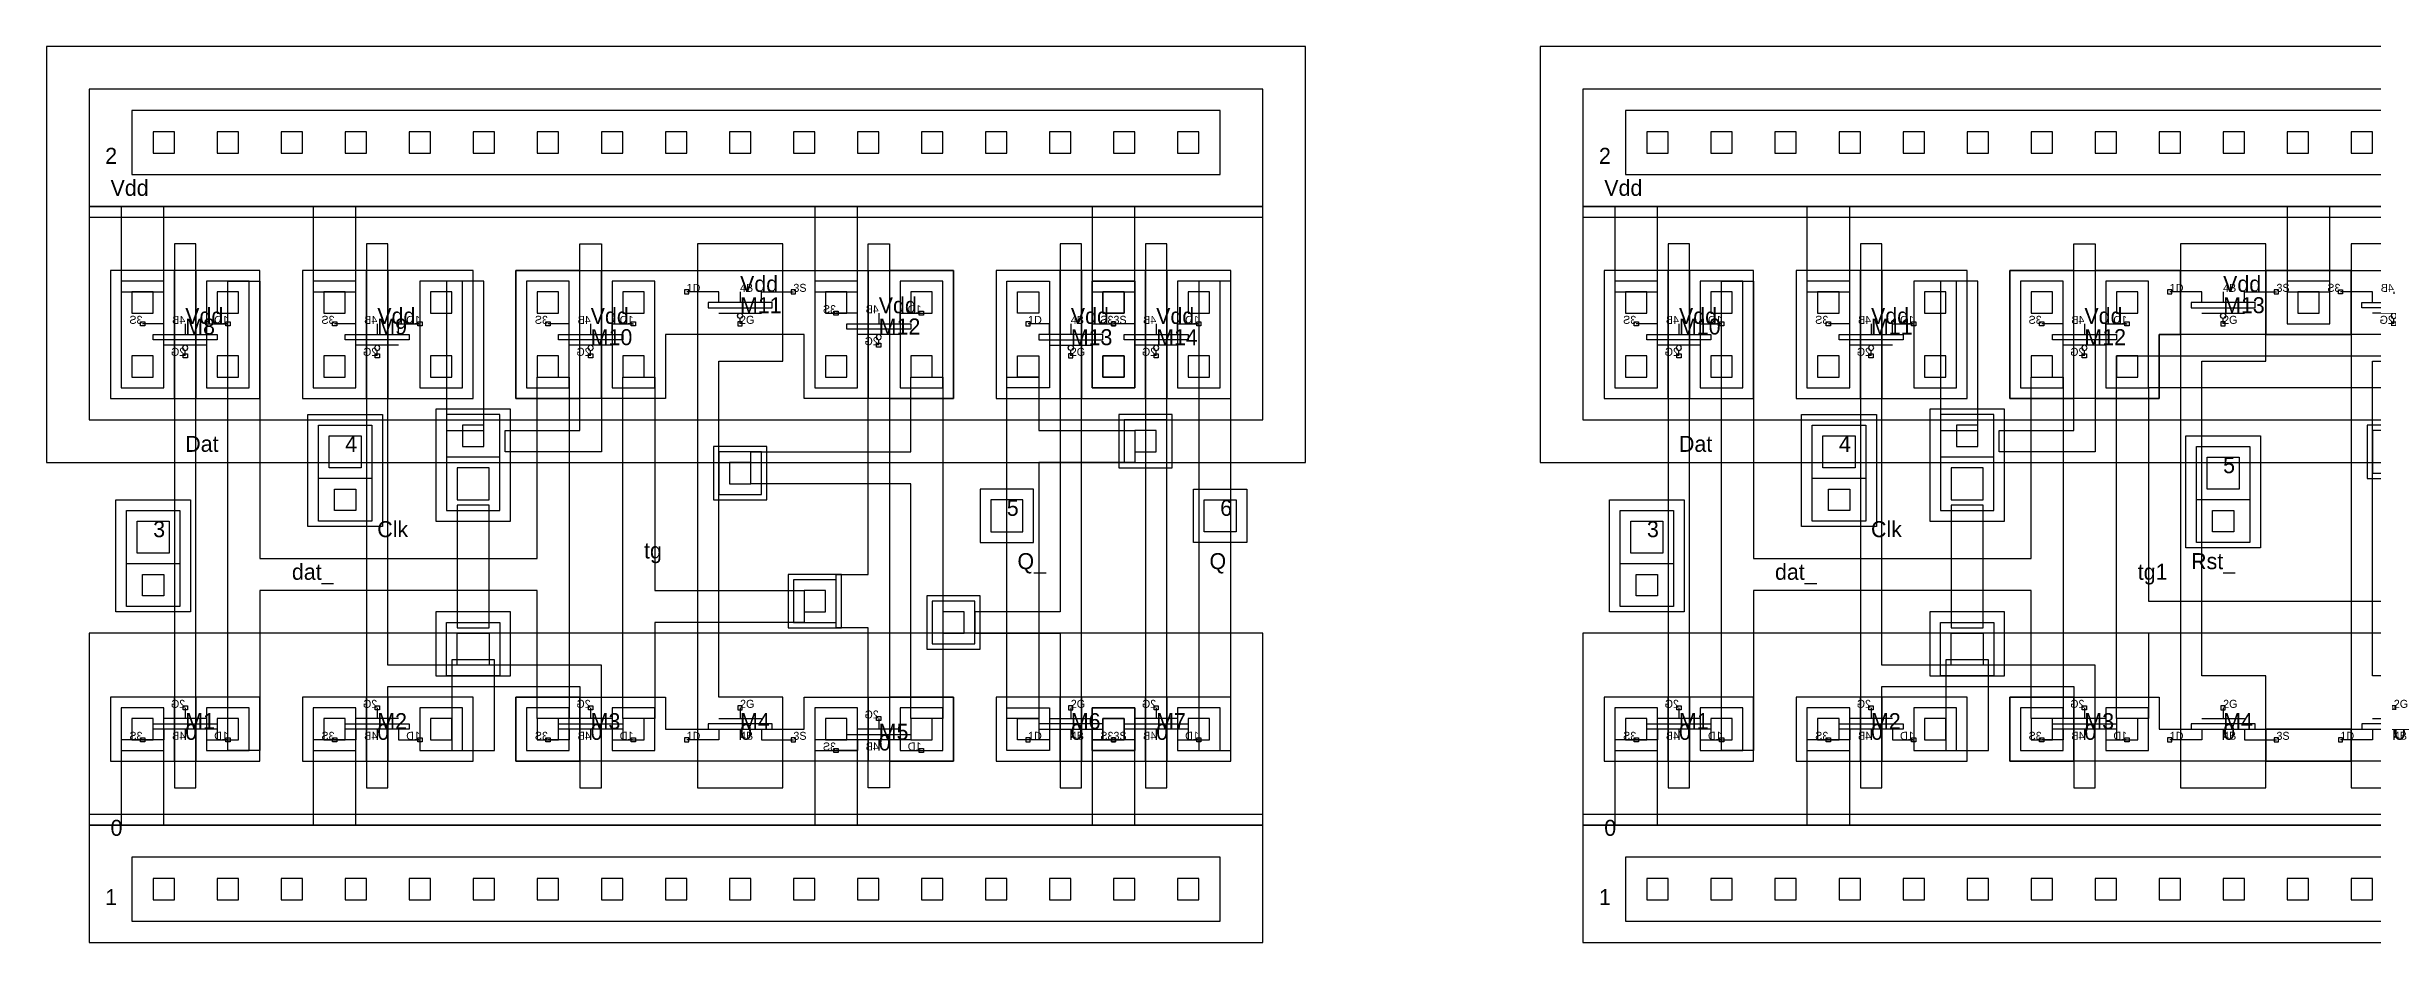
# Model space of a CAD drawing. Extents: x -4 to 794, y 0 to 644.
# Drawn here: x 166 to 384, y 230 to 314 of the extents above; entities that cross this region are included whole.
import ezdxf

# ---------------------------------------------------------------- set-up
doc = ezdxf.new("R2010")
doc.units = 0
for name, color, linetype in [('LAYER1', 7, 'CONTINUOUS'), ('LAYER10', 7, 'CONTINUOUS'), ('LAYER2', 7, 'CONTINUOUS'), ('LAYER25', 7, 'CONTINUOUS'), ('LAYER4', 7, 'CONTINUOUS'), ('LAYER42', 7, 'CONTINUOUS'), ('LAYER43', 7, 'CONTINUOUS'), ('LAYER44', 7, 'CONTINUOUS'), ('LAYER45', 7, 'CONTINUOUS'), ('LAYER46', 7, 'CONTINUOUS'), ('LAYER49', 7, 'CONTINUOUS'), ('LAYER5', 7, 'CONTINUOUS'), ('LAYER50', 7, 'CONTINUOUS'), ('LAYER51', 7, 'CONTINUOUS'), ('LAYER6', 7, 'CONTINUOUS'), ('LAYER8', 7, 'CONTINUOUS'), ('LAYER9', 7, 'CONTINUOUS')]:
    doc.layers.add(name, color=color, linetype=linetype)

# ---------------------------------------------------------------- blocks, each defined once
blk = doc.blocks.new('CCM1_1')
at = {"layer": 'LAYER25'}
blk.add_lwpolyline([(-1, -1), (1, -1), (1, 1), (-1, 1), (-1, -1)], dxfattribs=at)
at = {"layer": 'LAYER49'}
blk.add_lwpolyline([(-2, -2), (2, -2), (2, 2), (-2, 2), (-2, -2)], dxfattribs=at)
blk = doc.blocks.new('CCM1_2')
at = {"layer": 'LAYER25'}
for points in [[(-1, 5), (1, 5), (1, 7), (-1, 7), (-1, 5)], [(-1, -1), (1, -1), (1, 1), (-1, 1), (-1, -1)]]:
    blk.add_lwpolyline(points, dxfattribs=at)
at = {"layer": 'LAYER49'}
blk.add_lwpolyline([(-2, -2), (2, -2), (2, 8), (-2, 8), (-2, -2)], dxfattribs=at)
blk = doc.blocks.new('CCONT')
at = {"layer": 'LAYER25'}
blk.add_lwpolyline([(-1, -1), (1, -1), (1, 1), (-1, 1), (-1, -1)], dxfattribs=at)
blk = doc.blocks.new('CONT')
at = {"layer": 'LAYER25'}
blk.add_lwpolyline([(-1, -1), (1, -1), (1, 1), (-1, 1), (-1, -1)], dxfattribs=at)
blk = doc.blocks.new('M1V1M2')
at = {"layer": 'LAYER49'}
blk.add_lwpolyline([(-2.5, -2.5), (2.5, -2.5), (2.5, 2.5), (-2.5, 2.5), (-2.5, -2.5)], dxfattribs=at)
at = {"layer": 'LAYER50'}
blk.add_lwpolyline([(-1.5, -1.5), (1.5, -1.5), (1.5, 1.5), (-1.5, 1.5), (-1.5, -1.5)], dxfattribs=at)
at = {"layer": 'LAYER51'}
blk.add_lwpolyline([(-2.5, -2.5), (2.5, -2.5), (2.5, 2.5), (-2.5, 2.5), (-2.5, -2.5)], dxfattribs=at)
blk = doc.blocks.new('NMOS2X6_TOK')
at = {"layer": 'LAYER1'}
for points in [[(-2, 0), (-2, -1), (-4, -1)], [(-3, 0), (3, 0), (3, 0.5), (-3, 0.5), (-3, 0)], [(-2, 1), (2, 1)], [(0, 2), (0, 1)], [(0, 0), (0, -1)], [(2, 0), (2, -1), (4, -1)]]:
    blk.add_lwpolyline(points, dxfattribs=at)
at = {"layer": 'LAYER8'}
blk.add_lwpolyline([(-0.2, 1.8), (0.2, 1.8), (0.2, 2.2), (-0.2, 2.2), (-0.2, 1.8)], dxfattribs=at)
at = {"layer": 'LAYER9'}
for points in [[(-4.2, -1.2), (-3.8, -1.2), (-3.8, -0.8), (-4.2, -0.8), (-4.2, -1.2)], [(3.8, -1.2), (4.2, -1.2), (4.2, -0.8), (3.8, -0.8), (3.8, -1.2)]]:
    blk.add_lwpolyline(points, dxfattribs=at)
at = {"layer": 'LAYER5'}
for s, p in [('2G', (0, 2)), ('1D', (-4, -1)), ('4B', (0, -1)), ('3S', (4, -1))]:
    blk.add_text(s, height=0.75, dxfattribs=at).set_placement(p)
blk = doc.blocks.new('NMOS8X3_TOK')
at = {"layer": 'LAYER1'}
for points in [[(-2, 0), (-2, -1), (-5, -1)], [(-3, 0), (3, 0), (3, 0.5), (-3, 0.5), (-3, 0)], [(-2, 1), (2, 1)], [(0, 2), (0, 1)], [(0, 0), (0, -1)], [(2, 0), (2, -1), (5, -1)]]:
    blk.add_lwpolyline(points, dxfattribs=at)
at = {"layer": 'LAYER8'}
blk.add_lwpolyline([(-0.2, 1.8), (0.2, 1.8), (0.2, 2.2), (-0.2, 2.2), (-0.2, 1.8)], dxfattribs=at)
at = {"layer": 'LAYER9'}
for points in [[(-5.2, -1.2), (-4.8, -1.2), (-4.8, -0.8), (-5.2, -0.8), (-5.2, -1.2)], [(4.8, -1.2), (5.2, -1.2), (5.2, -0.8), (4.8, -0.8), (4.8, -1.2)]]:
    blk.add_lwpolyline(points, dxfattribs=at)
at = {"layer": 'LAYER5'}
for s, p in [('2G', (0, 2)), ('1D', (-5, -1)), ('4B', (0, -1)), ('3S', (5, -1))]:
    blk.add_text(s, height=0.75, dxfattribs=at).set_placement(p)
blk = doc.blocks.new('P1CCM1')
at = {"layer": 'LAYER25'}
blk.add_lwpolyline([(-1, -1), (1, -1), (1, 1), (-1, 1), (-1, -1)], dxfattribs=at)
at = {"layer": 'LAYER46'}
blk.add_lwpolyline([(-2.5, -2.5), (2.5, -2.5), (2.5, 2.5), (-2.5, 2.5), (-2.5, -2.5)], dxfattribs=at)
at = {"layer": 'LAYER49'}
blk.add_lwpolyline([(-2, -2), (2, -2), (2, 2), (-2, 2), (-2, -2)], dxfattribs=at)
blk = doc.blocks.new('P1CCM1V1M2')
at = {"layer": 'LAYER25'}
blk.add_lwpolyline([(-1, -5.5), (1, -5.5), (1, -3.5), (-1, -3.5), (-1, -5.5)], dxfattribs=at)
at = {"layer": 'LAYER46'}
blk.add_lwpolyline([(-3.5, -7), (3.5, -7), (3.5, 3.5), (-3.5, 3.5), (-3.5, -7)], dxfattribs=at)
at = {"layer": 'LAYER49'}
blk.add_lwpolyline([(-2.5, -6.5), (2.5, -6.5), (2.5, 2.5), (-2.5, 2.5), (-2.5, -6.5)], dxfattribs=at)
at = {"layer": 'LAYER50'}
blk.add_lwpolyline([(-1.5, -1.5), (1.5, -1.5), (1.5, 1.5), (-1.5, 1.5), (-1.5, -1.5)], dxfattribs=at)
at = {"layer": 'LAYER51'}
blk.add_lwpolyline([(-2.5, -2.5), (2.5, -2.5), (2.5, 2.5), (-2.5, 2.5), (-2.5, -2.5)], dxfattribs=at)
blk = doc.blocks.new('PMOS2X12_TOK')
at = {"layer": 'LAYER1'}
for points in [[(-2, 0), (-2, 1), (-4, 1)], [(-3, -0.5), (3, -0.5), (3, 0), (-3, 0), (-3, -0.5)], [(0, 1), (0, 0)], [(2, 0), (2, 1), (4, 1)], [(-2, -1), (2, -1)], [(0, -1.5), (-0.18, -1.43), (-0.25, -1.25), (-0.18, -1.07), (0, -1), (0.18, -1.07), (0.25, -1.25), (0.18, -1.43), (0, -1.5)], [(0, -2), (0, -1.5)]]:
    blk.add_lwpolyline(points, dxfattribs=at)
at = {"layer": 'LAYER10'}
for points in [[(-4.2, 0.8), (-3.8, 0.8), (-3.8, 1.2), (-4.2, 1.2), (-4.2, 0.8)], [(3.8, 0.8), (4.2, 0.8), (4.2, 1.2), (3.8, 1.2), (3.8, 0.8)]]:
    blk.add_lwpolyline(points, dxfattribs=at)
at = {"layer": 'LAYER8'}
blk.add_lwpolyline([(-0.2, -2.2), (0.2, -2.2), (0.2, -1.8), (-0.2, -1.8), (-0.2, -2.2)], dxfattribs=at)
at = {"layer": 'LAYER5'}
for s, p in [('1D', (-4, 1)), ('4B', (0, 1)), ('3S', (4, 1)), ('2G', (0, -2))]:
    blk.add_text(s, height=0.75, dxfattribs=at).set_placement(p)
blk = doc.blocks.new('PMOS8X6_TOK')
at = {"layer": 'LAYER1'}
for points in [[(-2, 0), (-2, 1), (-5, 1)], [(-3, -0.5), (3, -0.5), (3, 0), (-3, 0), (-3, -0.5)], [(0, 1), (0, 0)], [(2, 0), (2, 1), (5, 1)], [(-2, -1), (2, -1)], [(0, -1.5), (-0.18, -1.43), (-0.25, -1.25), (-0.18, -1.07), (0, -1), (0.18, -1.07), (0.25, -1.25), (0.18, -1.43), (0, -1.5)], [(0, -2), (0, -1.5)]]:
    blk.add_lwpolyline(points, dxfattribs=at)
at = {"layer": 'LAYER10'}
for points in [[(-5.2, 0.8), (-4.8, 0.8), (-4.8, 1.2), (-5.2, 1.2), (-5.2, 0.8)], [(4.8, 0.8), (5.2, 0.8), (5.2, 1.2), (4.8, 1.2), (4.8, 0.8)]]:
    blk.add_lwpolyline(points, dxfattribs=at)
at = {"layer": 'LAYER8'}
blk.add_lwpolyline([(-0.2, -2.2), (0.2, -2.2), (0.2, -1.8), (-0.2, -1.8), (-0.2, -2.2)], dxfattribs=at)
at = {"layer": 'LAYER5'}
for s, p in [('1D', (-5, 1)), ('4B', (0, 1)), ('3S', (5, 1)), ('2G', (0, -2))]:
    blk.add_text(s, height=0.75, dxfattribs=at).set_placement(p)
blk = doc.blocks.new('LATCH3')
at = {"layer": 'LAYER10'}
for points in [[(2, 51), (8, 51), (8, 63), (2, 63), (2, 51)], [(10, 51), (16, 51), (16, 63), (10, 63), (10, 51)], [(20, 51), (26, 51), (26, 63), (20, 63), (20, 51)], [(28, 51), (36, 51), (36, 63), (28, 63), (28, 51)], [(40, 51), (46, 51), (46, 63), (40, 63), (40, 51)], [(48, 63), (57, 63), (57, 57), (54, 57), (54, 51), (48, 51), (48, 63)], [(65, 63), (73, 63), (73, 51), (67, 51), (67, 57), (65, 57), (65, 63)], [(75, 51), (81, 51), (81, 63), (75, 63), (75, 51)], [(85, 51), (91, 51), (91, 63), (85, 63), (85, 51)], [(93, 51), (99, 51), (99, 63), (93, 63), (93, 51)], [(101, 51), (107, 51), (107, 63), (101, 63), (101, 51)]]:
    blk.add_lwpolyline(points, dxfattribs=at)
at = {"layer": 'LAYER42'}
blk.add_lwpolyline([(-4, 45), (114, 45), (114, 84), (-4, 84), (-4, 45)], dxfattribs=at)
at = {"layer": 'LAYER43'}
for points in [[(4, 72), (106, 72), (106, 78), (4, 78), (4, 72)], [(2, 51), (16, 51), (16, 63), (2, 63), (2, 51)], [(20, 51), (36, 51), (36, 63), (20, 63), (20, 51)], [(40, 51), (40, 63), (81, 63), (81, 51), (67, 51), (67, 57), (54, 57), (54, 51), (40, 51)], [(85, 51), (99, 51), (99, 63), (85, 63), (85, 51)], [(93, 51), (107, 51), (107, 63), (93, 63), (93, 51)], [(2, 17), (16, 17), (16, 23), (2, 23), (2, 17)], [(20, 17), (36, 17), (36, 23), (20, 23), (20, 17)], [(40, 17), (40, 23), (54, 23), (54, 20), (67, 20), (67, 23), (81, 23), (81, 17), (40, 17)], [(85, 17), (99, 17), (99, 23), (85, 23), (85, 17)], [(93, 17), (107, 17), (107, 23), (93, 23), (93, 17)], [(4, 2), (106, 2), (106, 8), (4, 8), (4, 2)]]:
    blk.add_lwpolyline(points, dxfattribs=at)
at = {"layer": 'LAYER44'}
for points in [[(0, 49), (110, 49), (110, 69), (0, 69), (0, 49)], [(0, 0), (110, 0), (110, 11), (0, 11), (0, 0)]]:
    blk.add_lwpolyline(points, dxfattribs=at)
at = {"layer": 'LAYER45'}
for points in [[(0, 69), (110, 69), (110, 80), (0, 80), (0, 69)], [(0, 11), (110, 11), (110, 29), (0, 29), (0, 11)]]:
    blk.add_lwpolyline(points, dxfattribs=at)
at = {"layer": 'LAYER46'}
for points in [[(8, 65.5), (8, 14.5), (10, 14.5), (10, 65.5), (8, 65.5)], [(26, 65.5), (26, 14.5), (28, 14.5), (28, 24), (46, 24), (46, 14.5), (48, 14.5), (48, 26), (28, 26), (28, 65.5), (26, 65.5)], [(46, 65.5), (48, 65.5), (48, 46), (39, 46), (39, 48), (46, 48), (46, 65.5)], [(65, 65.5), (57, 65.5), (57, 14.5), (65, 14.5), (65, 23), (59, 23), (59, 54.5), (65, 54.5), (65, 65.5)], [(73, 65.5), (75, 65.5), (75, 14.5), (73, 14.5), (73, 29.5), (70, 29.5), (70, 34.5), (73, 34.5), (73, 65.5)], [(91, 65.5), (91, 31), (83, 31), (83, 29), (91, 29), (91, 14.5), (93, 14.5), (93, 65.5), (91, 65.5)], [(99, 65.5), (99, 14.5), (101, 14.5), (101, 65.5), (99, 65.5)], [(32.5, 25), (39.5, 25), (39.5, 31), (32.5, 31), (32.5, 25)]]:
    blk.add_lwpolyline(points, dxfattribs=at)
at = {"layer": 'LAYER49'}
for points in [[(0, 68), (110, 68), (110, 80), (0, 80), (0, 68)], [(3, 61), (7, 61), (7, 69), (3, 69), (3, 61)], [(21, 61), (25, 61), (25, 69), (21, 69), (21, 61)], [(68, 61), (72, 61), (72, 69), (68, 69), (68, 61)], [(94, 61), (98, 61), (98, 69), (94, 69), (94, 61)], [(13, 62), (16, 62), (16, 36), (42, 36), (42, 53), (45, 53), (45, 21), (42, 21), (42, 33), (16, 33), (16, 18), (13, 18), (13, 62)], [(33.5, 48), (37, 48), (37, 62), (33.5, 62), (33.5, 48)], [(104, 18), (107, 18), (107, 62), (104, 62), (104, 18)], [(50, 53), (53, 53), (53, 33), (67, 33), (67, 30), (53, 30), (53, 21), (50, 21), (50, 53)], [(77, 53), (80, 53), (80, 21), (77, 21), (77, 43), (62, 43), (62, 46), (77, 46), (77, 53)], [(86, 53), (89, 53), (89, 48), (98, 48), (98, 45), (89, 45), (89, 21), (86, 21), (86, 53)], [(34, 18), (38, 18), (38, 26.5), (34, 26.5), (34, 18)], [(3, 11), (7, 11), (7, 19), (3, 19), (3, 11)], [(21, 11), (25, 11), (25, 19), (21, 19), (21, 11)], [(68, 11), (72, 11), (72, 19), (68, 19), (68, 11)], [(94, 11), (98, 11), (98, 19), (94, 19), (94, 11)], [(0, 0), (110, 0), (110, 12), (0, 12), (0, 0)]]:
    blk.add_lwpolyline(points, dxfattribs=at)
at = {"layer": 'LAYER51'}
blk.add_lwpolyline([(34.5, 29.5), (37.5, 29.5), (37.5, 41), (34.5, 41), (34.5, 29.5)], dxfattribs=at)
at = {"layer": 'LAYER9'}
for points in [[(2, 17), (8, 17), (8, 23), (2, 23), (2, 17)], [(10, 17), (16, 17), (16, 23), (10, 23), (10, 17)], [(20, 17), (26, 17), (26, 23), (20, 23), (20, 17)], [(28, 17), (36, 17), (36, 23), (28, 23), (28, 17)], [(40, 17), (46, 17), (46, 23), (40, 23), (40, 17)], [(48, 23), (54, 23), (54, 20), (57, 20), (57, 17), (48, 17), (48, 23)], [(67, 23), (73, 23), (73, 17), (65, 17), (65, 20), (67, 20), (67, 23)], [(75, 17), (81, 17), (81, 23), (75, 23), (75, 17)], [(85, 17), (91, 17), (91, 23), (85, 23), (85, 17)], [(93, 17), (99, 17), (99, 23), (93, 23), (93, 17)], [(101, 17), (107, 17), (107, 23), (101, 23), (101, 17)]]:
    blk.add_lwpolyline(points, dxfattribs=at)
for name, p in [('CCONT', (7, 75)), ('CONT', (13, 75)), ('CONT', (19, 75)), ('CONT', (25, 75)), ('CONT', (31, 75)), ('CONT', (37, 75)), ('CONT', (43, 75)), ('CONT', (49, 75)), ('CONT', (55, 75)), ('CONT', (61, 75)), ('CONT', (67, 75)), ('CONT', (73, 75)), ('CONT', (79, 75)), ('CONT', (85, 75)), ('CONT', (91, 75)), ('CONT', (97, 75)), ('CONT', (103, 75)), ('CCM1_2', (5, 54)), ('CCM1_2', (13, 54)), ('CCM1_2', (23, 54)), ('CCM1_2', (33, 54)), ('CCM1_2', (43, 54)), ('CCM1_2', (51, 54)), ('PMOS8X6_TOK', (61, 60)), ('CCM1_2', (70, 54)), ('CCM1_2', (78, 54)), ('CCM1_2', (96, 54)), ('CCM1_2', (104, 54)), ('PMOS2X12_TOK', (92, 57)), ('P1CCM1', (99, 47)), ('P1CCM1', (61, 44)), ('M1V1M2', (86, 40)), ('P1CCM1', (68, 32)), ('P1CCM1', (81, 30)), ('CCM1_1', (5, 20)), ('CCM1_1', (13, 20)), ('CCM1_1', (23, 20)), ('CCM1_1', (33, 20)), ('CCM1_1', (43, 20)), ('CCM1_1', (51, 20)), ('NMOS8X3_TOK', (61, 20)), ('CCM1_1', (70, 20)), ('CCM1_1', (78, 20)), ('NMOS2X6_TOK', (92, 20)), ('CCM1_1', (96, 20)), ('CCM1_1', (104, 20)), ('CCONT', (7, 5)), ('CONT', (13, 5)), ('CONT', (19, 5)), ('CONT', (25, 5)), ('CONT', (31, 5)), ('CONT', (37, 5)), ('CONT', (43, 5)), ('CONT', (49, 5)), ('CONT', (55, 5)), ('CONT', (61, 5)), ('CONT', (67, 5)), ('CONT', (73, 5)), ('CONT', (79, 5)), ('CONT', (85, 5)), ('CONT', (91, 5)), ('CONT', (97, 5)), ('CONT', (103, 5))]:
    blk.add_blockref(name, p)
at = {"xscale": -1}
for name, p in [('CCM1_2', (88, 54)), ('CCM1_2', (96, 54)), ('PMOS2X12_TOK', (74, 58)), ('PMOS2X12_TOK', (9, 57)), ('PMOS2X12_TOK', (27, 57)), ('PMOS2X12_TOK', (47, 57)), ('PMOS2X12_TOK', (100, 57)), ('P1CCM1V1M2', (24, 46)), ('P1CCM1V1M2', (6, 38)), ('M1V1M2', (106, 40)), ('M1V1M2', (36, 27.5)), ('NMOS2X6_TOK', (9, 20)), ('NMOS2X6_TOK', (27, 20)), ('NMOS2X6_TOK', (47, 20)), ('CCM1_1', (88, 20)), ('CCM1_1', (96, 20)), ('NMOS2X6_TOK', (100, 20)), ('NMOS2X6_TOK', (74, 19))]:
    blk.add_blockref(name, p, dxfattribs=at)
at = {"rotation": 180}
blk.add_blockref('P1CCM1V1M2', (36, 43), dxfattribs=at)
at = {"layer": 'LAYER2'}
for s, p in [('tg', (52, 36)), ('dat_', (19, 34))]:
    blk.add_text(s, height=1.5, dxfattribs=at).set_placement(p)
at = {"layer": 'LAYER4'}
for s, p in [('Vdd', (2, 70)), ('Vdd', (61, 61)), ('Vdd', (9, 58)), ('Vdd', (27, 58)), ('Vdd', (47, 58)), ('Vdd', (74, 59)), ('Vdd', (92, 58)), ('Vdd', (100, 58)), ('Dat', (9, 46)), ('Clk', (27, 38)), ('Q_', (87, 35)), ('Q', (105, 35)), ('0', (9, 19)), ('0', (27, 19)), ('0', (47, 19)), ('0', (61, 19)), ('0', (92, 19)), ('0', (100, 19)), ('0', (74, 18)), ('0', (2, 10))]:
    blk.add_text(s, height=1.5, dxfattribs=at).set_placement(p)
at = {"layer": 'LAYER5'}
for s, p in [('2', (1.5, 73)), ('4', (24, 46)), ('5', (86, 40)), ('6', (106, 40)), ('3', (6, 38)), ('1', (1.5, 3.5))]:
    blk.add_text(s, height=1.5, dxfattribs=at).set_placement(p)
at = {"layer": 'LAYER6'}
for s, p in [('M11', (61, 59)), ('M8', (9, 57)), ('M9', (27, 57)), ('M10', (47, 56)), ('M12', (74, 57)), ('M13', (92, 56)), ('M14', (100, 56)), ('M1', (9, 20)), ('M2', (27, 20)), ('M3', (47, 20)), ('M4', (61, 20)), ('M5', (74, 19)), ('M6', (92, 20)), ('M7', (100, 20))]:
    blk.add_text(s, height=1.5, dxfattribs=at).set_placement(p)
blk = doc.blocks.new('NMOS2X10_TOK')
at = {"layer": 'LAYER1'}
for points in [[(-2, 0), (-2, -1), (-4, -1)], [(-3, 0), (3, 0), (3, 0.5), (-3, 0.5), (-3, 0)], [(-2, 1), (2, 1)], [(0, 2), (0, 1)], [(0, 0), (0, -1)], [(2, 0), (2, -1), (4, -1)]]:
    blk.add_lwpolyline(points, dxfattribs=at)
at = {"layer": 'LAYER8'}
blk.add_lwpolyline([(-0.2, 1.8), (0.2, 1.8), (0.2, 2.2), (-0.2, 2.2), (-0.2, 1.8)], dxfattribs=at)
at = {"layer": 'LAYER9'}
for points in [[(-4.2, -1.2), (-3.8, -1.2), (-3.8, -0.8), (-4.2, -0.8), (-4.2, -1.2)], [(3.8, -1.2), (4.2, -1.2), (4.2, -0.8), (3.8, -0.8), (3.8, -1.2)]]:
    blk.add_lwpolyline(points, dxfattribs=at)
at = {"layer": 'LAYER5'}
for s, p in [('2G', (0, 2)), ('1D', (-4, -1)), ('4B', (0, -1)), ('3S', (4, -1))]:
    blk.add_text(s, height=0.75, dxfattribs=at).set_placement(p)
blk = doc.blocks.new('LATCH4')
at = {"layer": 'LAYER10'}
for points in [[(2, 51), (8, 51), (8, 63), (2, 63), (2, 51)], [(10, 51), (16, 51), (16, 63), (10, 63), (10, 51)], [(20, 51), (26, 51), (26, 63), (20, 63), (20, 51)], [(28, 51), (36, 51), (36, 63), (28, 63), (28, 51)], [(40, 51), (46, 51), (46, 63), (40, 63), (40, 51)], [(48, 63), (48, 51), (54, 51), (54, 57), (56, 57), (56, 63), (48, 63)], [(64, 57), (72, 57), (72, 63), (64, 63), (64, 57)], [(80, 57), (86, 57), (86, 63), (80, 63), (80, 57)], [(90, 51), (96, 51), (96, 63), (90, 63), (90, 51)], [(98, 51), (109, 51), (109, 63), (98, 63), (98, 51)], [(111, 51), (117, 51), (117, 63), (111, 63), (111, 51)], [(121, 51), (127, 51), (127, 63), (121, 63), (121, 51)], [(129, 51), (135, 51), (135, 63), (129, 63), (129, 51)], [(137, 51), (143, 51), (143, 63), (137, 63), (137, 51)]]:
    blk.add_lwpolyline(points, dxfattribs=at)
at = {"layer": 'LAYER42'}
blk.add_lwpolyline([(-4, 45), (150, 45), (150, 84), (-4, 84), (-4, 45)], dxfattribs=at)
at = {"layer": 'LAYER43'}
for points in [[(4, 72), (142, 72), (142, 78), (4, 78), (4, 72)], [(2, 51), (16, 51), (16, 63), (2, 63), (2, 51)], [(20, 51), (36, 51), (36, 63), (20, 63), (20, 51)], [(40, 63), (86, 63), (86, 57), (54, 57), (54, 51), (40, 51), (40, 63)], [(90, 51), (117, 51), (117, 63), (90, 63), (90, 51)], [(121, 51), (135, 51), (135, 63), (121, 63), (121, 51)], [(129, 51), (143, 51), (143, 63), (129, 63), (129, 51)], [(40, 23), (54, 23), (54, 20), (88, 20), (88, 27), (117, 27), (117, 17), (40, 17), (40, 23)], [(2, 17), (16, 17), (16, 23), (2, 23), (2, 17)], [(20, 17), (36, 17), (36, 23), (20, 23), (20, 17)], [(121, 17), (135, 17), (135, 23), (121, 23), (121, 17)], [(129, 17), (143, 17), (143, 23), (129, 23), (129, 17)], [(4, 2), (142, 2), (142, 8), (4, 8), (4, 2)]]:
    blk.add_lwpolyline(points, dxfattribs=at)
at = {"layer": 'LAYER44'}
for points in [[(0, 49), (146, 49), (146, 69), (0, 69), (0, 49)], [(0, 0), (146, 0), (146, 11), (0, 11), (0, 0)]]:
    blk.add_lwpolyline(points, dxfattribs=at)
at = {"layer": 'LAYER45'}
for points in [[(0, 69), (146, 69), (146, 80), (0, 80), (0, 69)], [(0, 11), (146, 11), (146, 29), (0, 29), (0, 11)]]:
    blk.add_lwpolyline(points, dxfattribs=at)
at = {"layer": 'LAYER46'}
for points in [[(8, 65.5), (8, 14.5), (10, 14.5), (10, 65.5), (8, 65.5)], [(26, 65.5), (26, 14.5), (28, 14.5), (28, 24), (46, 24), (46, 14.5), (48, 14.5), (48, 26), (28, 26), (28, 65.5), (26, 65.5)], [(46, 65.5), (48, 65.5), (48, 46), (39, 46), (39, 48), (46, 48), (46, 65.5)], [(64, 65.5), (56, 65.5), (56, 14.5), (64, 14.5), (64, 25), (58, 25), (58, 54.5), (64, 54.5), (64, 65.5)], [(80, 65.5), (72, 65.5), (72, 14.5), (80, 14.5), (80, 25), (74, 25), (74, 54.5), (80, 54.5), (80, 65.5)], [(96, 65.5), (96, 14.5), (98, 14.5), (98, 65.5), (96, 65.5)], [(109, 65.5), (109, 14.5), (111, 14.5), (111, 30), (111, 47), (111, 65.5), (109, 65.5)], [(127, 65.5), (127, 31), (119, 31), (119, 29), (127, 29), (127, 14.5), (129, 14.5), (129, 65.5), (127, 65.5)], [(135, 65.5), (135, 14.5), (137, 14.5), (137, 65.5), (135, 65.5)], [(32.5, 25), (39.5, 25), (39.5, 31), (32.5, 31), (32.5, 25)]]:
    blk.add_lwpolyline(points, dxfattribs=at)
at = {"layer": 'LAYER49'}
for points in [[(0, 68), (146, 68), (146, 80), (0, 80), (0, 68)], [(3, 61), (7, 61), (7, 69), (3, 69), (3, 61)], [(21, 61), (25, 61), (25, 69), (21, 69), (21, 61)], [(66, 61), (70, 61), (70, 69), (66, 69), (66, 61)], [(102, 61), (106, 61), (106, 69), (102, 69), (102, 61)], [(130, 61), (134, 61), (134, 69), (130, 69), (130, 61)], [(13, 62), (16, 62), (16, 36), (42, 36), (42, 53), (45, 53), (45, 21), (42, 21), (42, 33), (16, 33), (16, 18), (13, 18), (13, 62)], [(33.5, 48), (37, 48), (37, 62), (33.5, 62), (33.5, 48)], [(140, 18), (143, 18), (143, 62), (140, 62), (140, 18)], [(81, 59), (84, 59), (84, 52), (53, 52), (53, 32), (94.5, 32), (94.5, 29), (53, 29), (53, 21), (50, 21), (50, 55), (81, 55), (81, 59)], [(91, 53), (94, 53), (94, 48), (113, 48), (113, 53), (116, 53), (116, 23), (113, 23), (113, 45), (77, 45), (77, 48), (91, 48), (91, 53)], [(122, 53), (125, 53), (125, 48), (134, 48), (134, 45), (125, 45), (125, 21), (122, 21), (122, 53)], [(34, 18), (38, 18), (38, 26.5), (34, 26.5), (34, 18)], [(91, 11), (95, 11), (95, 21), (91, 21), (91, 11)], [(3, 11), (7, 11), (7, 19), (3, 19), (3, 11)], [(21, 11), (25, 11), (25, 19), (21, 19), (21, 11)], [(130, 11), (134, 11), (134, 19), (130, 19), (130, 11)], [(0, 0), (146, 0), (146, 12), (0, 12), (0, 0)]]:
    blk.add_lwpolyline(points, dxfattribs=at)
at = {"layer": 'LAYER51'}
blk.add_lwpolyline([(34.5, 29.5), (37.5, 29.5), (37.5, 41), (34.5, 41), (34.5, 29.5)], dxfattribs=at)
at = {"layer": 'LAYER9'}
for points in [[(88, 27), (96, 27), (96, 17), (80, 17), (80, 20), (88, 20), (88, 27)], [(98, 17), (109, 17), (109, 27), (98, 27), (98, 17)], [(111, 17), (117, 17), (117, 27), (111, 27), (111, 17)], [(2, 17), (8, 17), (8, 23), (2, 23), (2, 17)], [(10, 17), (16, 17), (16, 23), (10, 23), (10, 17)], [(20, 17), (26, 17), (26, 23), (20, 23), (20, 17)], [(28, 17), (36, 17), (36, 23), (28, 23), (28, 17)], [(40, 17), (46, 17), (46, 23), (40, 23), (40, 17)], [(48, 23), (54, 23), (54, 20), (56, 20), (56, 17), (48, 17), (48, 23)], [(121, 17), (127, 17), (127, 23), (121, 23), (121, 17)], [(129, 17), (135, 17), (135, 23), (129, 23), (129, 17)], [(137, 17), (143, 17), (143, 23), (137, 23), (137, 17)], [(64, 17), (72, 17), (72, 20), (64, 20), (64, 17)]]:
    blk.add_lwpolyline(points, dxfattribs=at)
for name, p in [('CCONT', (7, 75)), ('CONT', (13, 75)), ('CONT', (19, 75)), ('CONT', (25, 75)), ('CONT', (31, 75)), ('CONT', (37, 75)), ('CONT', (43, 75)), ('CONT', (49, 75)), ('CONT', (55, 75)), ('CONT', (61, 75)), ('CONT', (67, 75)), ('CONT', (73, 75)), ('CONT', (79, 75)), ('CONT', (85, 75)), ('CONT', (91, 75)), ('CONT', (97, 75)), ('CONT', (103, 75)), ('CONT', (109, 75)), ('CONT', (115, 75)), ('CONT', (121, 75)), ('CONT', (127, 75)), ('CONT', (133, 75)), ('CONT', (139, 75)), ('CCM1_2', (5, 54)), ('CCM1_2', (13, 54)), ('CCM1_2', (23, 54)), ('CCM1_2', (33, 54)), ('CCM1_2', (43, 54)), ('CCM1_2', (51, 54)), ('PMOS8X6_TOK', (60, 60)), ('CCM1_1', (68, 60)), ('CCM1_1', (83, 60)), ('CCM1_2', (93, 54)), ('CCM1_2', (104, 54)), ('CCM1_2', (114, 54)), ('CCM1_2', (132, 54)), ('CCM1_2', (140, 54)), ('PMOS2X12_TOK', (97, 58)), ('PMOS2X12_TOK', (128, 57)), ('P1CCM1', (76, 46)), ('P1CCM1', (135, 47)), ('M1V1M2', (122, 40)), ('P1CCM1', (95.5, 31)), ('P1CCM1', (117, 30.5)), ('CCM1_1', (93, 22)), ('CCM1_1', (114, 22)), ('CCM1_1', (5, 20)), ('CCM1_1', (13, 20)), ('CCM1_1', (23, 20)), ('CCM1_1', (33, 20)), ('CCM1_1', (43, 20)), ('CCM1_1', (51, 20)), ('NMOS8X3_TOK', (60, 20)), ('NMOS8X3_TOK', (76, 20)), ('NMOS2X6_TOK', (128, 20)), ('CCM1_1', (132, 20)), ('CCM1_1', (140, 20)), ('CCONT', (7, 5)), ('CONT', (13, 5)), ('CONT', (19, 5)), ('CONT', (25, 5)), ('CONT', (31, 5)), ('CONT', (37, 5)), ('CONT', (43, 5)), ('CONT', (49, 5)), ('CONT', (55, 5)), ('CONT', (61, 5)), ('CONT', (67, 5)), ('CONT', (73, 5)), ('CONT', (79, 5)), ('CONT', (85, 5)), ('CONT', (91, 5)), ('CONT', (97, 5)), ('CONT', (103, 5)), ('CONT', (109, 5)), ('CONT', (115, 5)), ('CONT', (121, 5)), ('CONT', (127, 5)), ('CONT', (133, 5)), ('CONT', (139, 5))]:
    blk.add_blockref(name, p)
at = {"xscale": -1}
for name, p in [('PMOS8X6_TOK', (76, 60)), ('CCM1_2', (124, 54)), ('CCM1_2', (132, 54)), ('PMOS2X12_TOK', (110, 58)), ('PMOS2X12_TOK', (9, 57)), ('PMOS2X12_TOK', (27, 57)), ('PMOS2X12_TOK', (47, 57)), ('PMOS2X12_TOK', (136, 57)), ('P1CCM1V1M2', (24, 46)), ('P1CCM1V1M2', (60, 44)), ('P1CCM1V1M2', (6, 38)), ('P1CCM1V1M2', (106, 38)), ('M1V1M2', (142, 40)), ('M1V1M2', (36, 27.5)), ('CCM1_1', (104, 22)), ('NMOS2X6_TOK', (9, 20)), ('NMOS2X6_TOK', (27, 20)), ('NMOS2X6_TOK', (47, 20)), ('NMOS2X10_TOK', (97, 21)), ('NMOS2X10_TOK', (110, 21)), ('CCM1_1', (124, 20)), ('CCM1_1', (132, 20)), ('NMOS2X6_TOK', (136, 20))]:
    blk.add_blockref(name, p, dxfattribs=at)
at = {"rotation": 180}
blk.add_blockref('P1CCM1V1M2', (36, 43), dxfattribs=at)
at = {"layer": 'LAYER2'}
for s, p in [('q1', (85, 46)), ('tg1', (52, 34))]:
    blk.add_text(s, height=1.5, dxfattribs=at).set_placement(p)
at = {"layer": 'LAYER4'}
for s, p in [('Vdd', (2, 70)), ('Vdd', (60, 61)), ('Vdd', (76, 61)), ('Vdd', (9, 58)), ('Vdd', (27, 58)), ('Vdd', (47, 58)), ('Vdd', (97, 59)), ('Vdd', (110, 59)), ('Vdd', (128, 58)), ('Vdd', (136, 58)), ('Dat', (9, 46)), ('Clk', (27, 38)), ('dat_', (18, 34)), ('Rst_', (57, 35)), ('Q_', (123, 35)), ('Q', (141, 35)), ('Set_', (110, 30)), ('0', (9, 19)), ('0', (27, 19)), ('0', (47, 19)), ('0', (60, 19)), ('0', (76, 19)), ('0', (97, 20)), ('0', (110, 20)), ('0', (128, 19)), ('0', (136, 19)), ('0', (2, 10))]:
    blk.add_text(s, height=1.5, dxfattribs=at).set_placement(p)
at = {"layer": 'LAYER5'}
for s, p in [('2', (1.5, 73)), ('4', (24, 46)), ('5', (60, 44)), ('7', (122, 40)), ('8', (142, 40)), ('3', (6, 38)), ('6', (106, 38)), ('1', (1.5, 3.5))]:
    blk.add_text(s, height=1.5, dxfattribs=at).set_placement(p)
at = {"layer": 'LAYER6'}
for s, p in [('M13', (60, 59)), ('M14', (76, 59)), ('M10', (9, 57)), ('M11', (27, 57)), ('M12', (47, 56)), ('M15', (97, 57)), ('M16', (110, 57)), ('M17', (128, 56)), ('M18', (136, 56)), ('M6', (97, 21)), ('M7', (110, 21)), ('M1', (9, 20)), ('M2', (27, 20)), ('M3', (47, 20)), ('M4', (60, 20)), ('M5', (76, 20)), ('M8', (128, 20)), ('M9', (136, 20))]:
    blk.add_text(s, height=1.5, dxfattribs=at).set_placement(p)

msp = doc.modelspace()

# ---------------------------------------------------------------- block references
for name, p in [('LATCH3', (170, 230)), ('LATCH4', (310, 230))]:
    msp.add_blockref(name, p)

doc.saveas('drawing.dxf')
